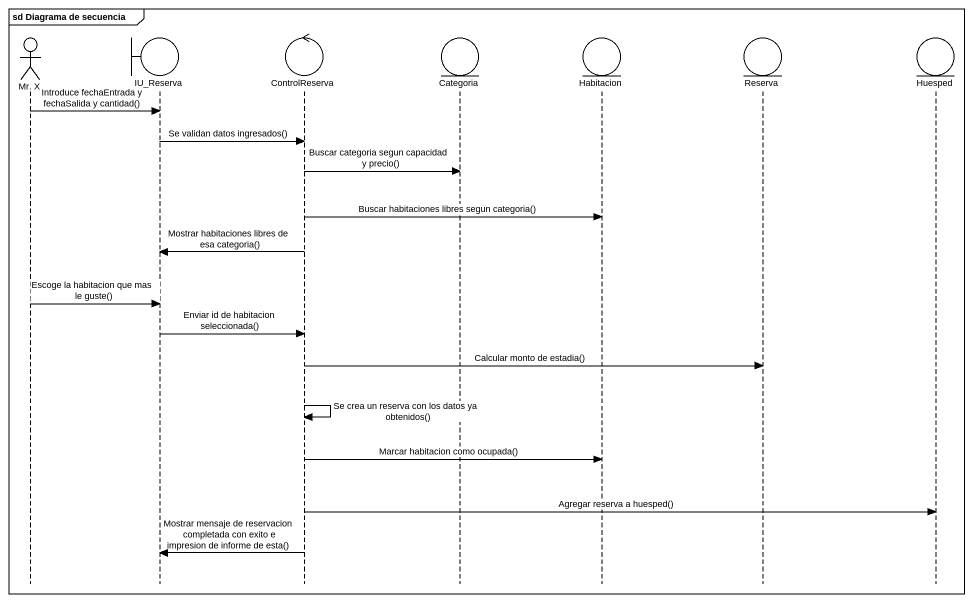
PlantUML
@startuml
mainframe sd Diagrama de secuencia
hide footbox
actor "Mr. X" as Mr_X
boundary IU_Reserva
control ControlReserva
entity Categoria
entity Habitacion
entity Reserva
entity Huesped

Mr_X -> IU_Reserva : Introduce fechaEntrada y fechaSalida y cantidad()
IU_Reserva -> ControlReserva : Se validan datos ingresados()
ControlReserva -> Categoria : Buscar categoria segun capacidad y precio()
ControlReserva -> Habitacion : Buscar habitaciones libres segun categoria()
ControlReserva -> IU_Reserva : Mostrar habitaciones libres de esa categoria()
Mr_X -> IU_Reserva : Escoge la habitacion que mas le guste()
IU_Reserva -> ControlReserva : Enviar id de habitacion seleccionada()
ControlReserva -> Reserva : Calcular monto de estadia()
ControlReserva -> ControlReserva : Se crea un reserva con los datos ya obtenidos()
ControlReserva -> Habitacion : Marcar habitacion como ocupada()
ControlReserva -> Huesped : Agregar reserva a huesped()
ControlReserva -> IU_Reserva : Mostrar mensaje de reservacion completada con exito e impresion de informe de esta()
@enduml
